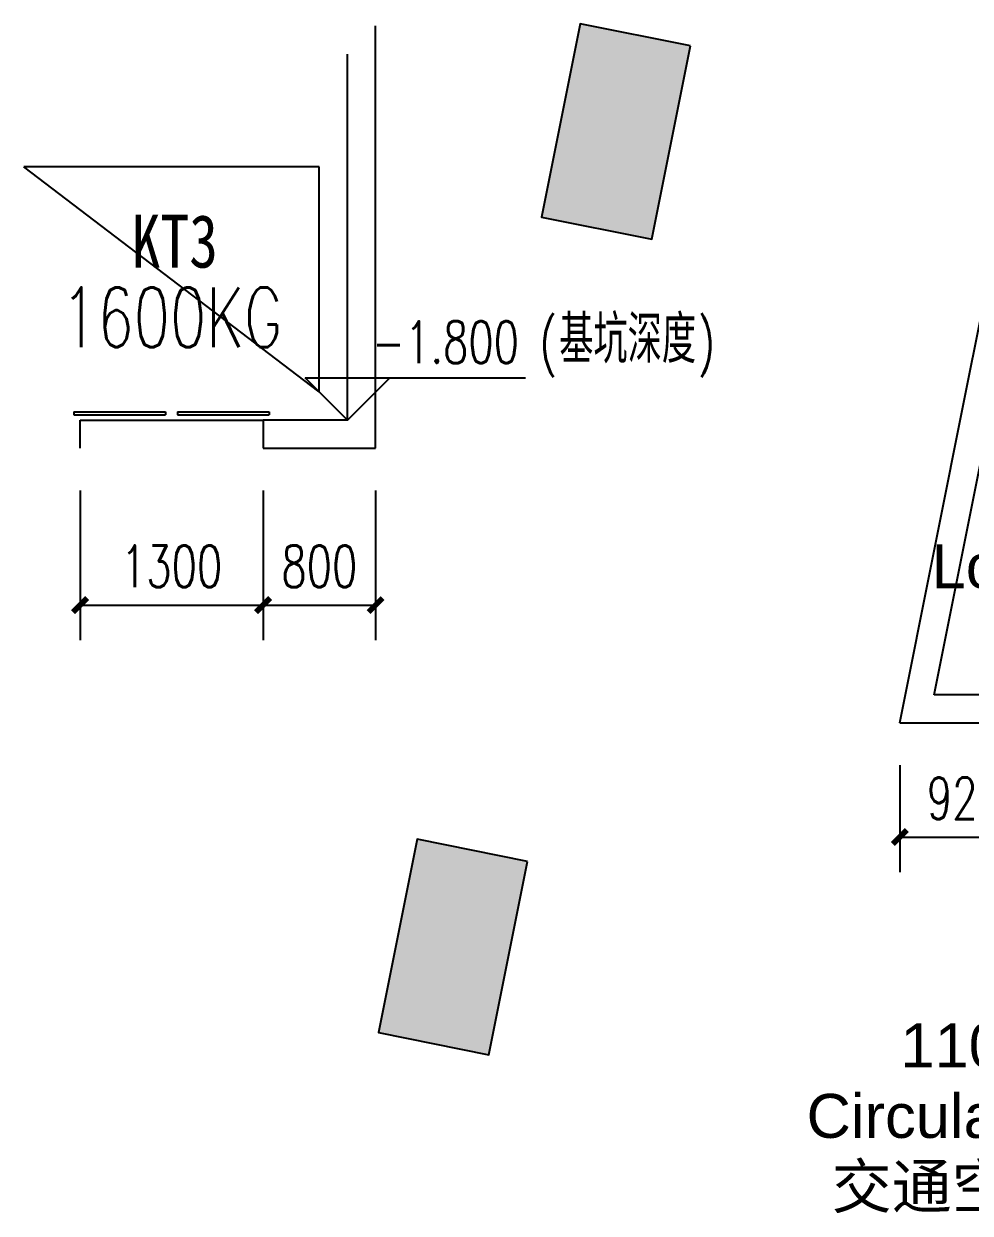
# Model space of a CAD drawing. Header units: inches. Extents: x -97096 to 280004, y -37912 to 97116.
# Drawn here: x 220421 to 227146, y -12975 to -4528 of the extents above; entities that cross this region are included whole.
import ezdxf
from ezdxf.enums import TextEntityAlignment as Align

# ---------------------------------------------------------------- set-up
doc = ezdxf.new("R2010")
doc.units = ezdxf.units.IN
doc.header["$LTSCALE"] = 1000
doc.header["$MEASUREMENT"] = 0
for name, color, linetype in [('A-DETL-NOTE', 1, 'Continuous'), ('COLUMN', 2, 'Continuous'), ('DIM_ELEV', 3, 'Continuous'), ('EVTR', 6, 'Continuous'), ('PUB_DIM', 3, 'Continuous'), ('PUB_HATCH', 253, 'Continuous'), ('PUB_TEXT', 7, 'Continuous'), ('SPACE', 7, 'Continuous'), ('WALL', 2, 'Continuous'), ('WINDOW', 4, 'Continuous')]:
    doc.layers.add(name, color=color, linetype=linetype)
doc.styles.add('510p-01$0$Arial_2', font='arial.ttf', dxfattribs={"height": 6.392964})
doc.styles.add('_TCH_DIM', font='SIMPLEX', dxfattribs={"bigfont": 'GBCBIG'})
doc.styles.add('_TCH_DIM_T3', font='SIMPLEX', dxfattribs={"width": 0.705882, "bigfont": 'GBCBIG'})
doc.styles.add('_TCH_SPACE', font='SIMPLEX', dxfattribs={"bigfont": 'GBCBIG'})
doc.styles.add('DIMHT', font='', dxfattribs={"width": 0.8})
doc.styles.get('DIMHT').set_extended_font_data('SimHei')
doc.dimstyles.new('_TCH_ARCH&&100', dxfattribs={"dimtxt": 297.5, "dimasz": 100, "dimexe": 250, "dimexo": 300, "dimgap": 126.25, "dimtad": 1, "dimdec": 0, "dimzin": 0, "dimdsep": 46, "dimtxsty": '_TCH_DIM_T3', "dimblk": 'ARCHTICK', "dimcen": 0.09, "dimclrt": 7, "dimazin": 2, "dimtfac": 1, "dimtdec": 0, "dimtix": 1, "dimtmove": 2, "dimatfit": 3, "dimfxl": 1, "dimtolj": 1, "dimtzin": 0, "dimarcsym": 0})

# ---------------------------------------------------------------- blocks, each defined once
blk = doc.blocks.new('510p-01$0$material tag')
blk = doc.blocks.new('_ArchTick')
at = {"color": 0, "linetype": 'ByBlock', "const_width": 0.4}
blk.add_lwpolyline([(-0.5, -0.5), (0.5, 0.5)], dxfattribs=at)
blk = doc.blocks.new('*D751')
at = {"layer": 'Defpoints', "color": 0, "transparency": 16777216}
for p in [(226645.1, -9492.9), (227570.7, -9492.9), (227570.7, -10303.6)]:
    blk.add_point(p, dxfattribs=at)
at = {"layer": 'PUB_DIM', "color": 0, "lineweight": -2, "transparency": 16777216}
for p, q in [((226645.1, -9792.9), (226645.1, -10553.6)), ((227570.7, -9792.9), (227570.7, -10553.6)), ((226645.1, -10303.6), (227570.7, -10303.6))]:
    blk.add_line(p, q, dxfattribs=at)
at = {"layer": 'PUB_DIM', "color": 0, "lineweight": -2, "transparency": 16777216, "xscale": 100, "yscale": 100, "zscale": 100, "rotation": 180}
blk.add_blockref('_ArchTick', (226645.1, -10303.6), dxfattribs=at)
at = {"layer": 'PUB_DIM', "color": 0, "lineweight": -2, "transparency": 16777216, "xscale": 100, "yscale": 100, "zscale": 100}
blk.add_blockref('_ArchTick', (227570.7, -10303.6), dxfattribs=at)
at = {"layer": 'PUB_DIM', "color": 7, "transparency": 16777216, "insert": (227107.9, -10028.6), "char_height": 297.5, "attachment_point": 5, "style": '_TCH_DIM_T3'}
blk.add_mtext('\\A1;926', dxfattribs=at)
blk = doc.blocks.new('*D825')
at = {"layer": 'Defpoints', "color": 0, "transparency": 16777216}
for p in [(222120.7, -7542.9), (222920.7, -7542.9), (222920.7, -8656.3)]:
    blk.add_point(p, dxfattribs=at)
at = {"layer": 'PUB_DIM', "color": 0, "lineweight": -2, "transparency": 16777216}
for p, q in [((222120.7, -7842.9), (222120.7, -8906.3)), ((222920.7, -7842.9), (222920.7, -8906.3)), ((222120.7, -8656.3), (222920.7, -8656.3))]:
    blk.add_line(p, q, dxfattribs=at)
at = {"layer": 'PUB_DIM', "color": 0, "lineweight": -2, "transparency": 16777216, "xscale": 100, "yscale": 100, "zscale": 100, "rotation": 180}
blk.add_blockref('_ArchTick', (222120.7, -8656.3), dxfattribs=at)
at = {"layer": 'PUB_DIM', "color": 0, "lineweight": -2, "transparency": 16777216, "xscale": 100, "yscale": 100, "zscale": 100}
blk.add_blockref('_ArchTick', (222920.7, -8656.3), dxfattribs=at)
at = {"layer": 'PUB_DIM', "color": 7, "transparency": 16777216, "insert": (222520.7, -8381.3), "char_height": 297.5, "attachment_point": 5, "style": '_TCH_DIM_T3'}
blk.add_mtext('\\A1;800', dxfattribs=at)
blk = doc.blocks.new('*D826')
at = {"layer": 'Defpoints', "color": 0, "transparency": 16777216}
for p in [(220820.7, -7542.9), (222120.7, -7542.9), (222120.7, -8656.3)]:
    blk.add_point(p, dxfattribs=at)
at = {"layer": 'PUB_DIM', "color": 0, "lineweight": -2, "transparency": 16777216}
for p, q in [((220820.7, -7842.9), (220820.7, -8906.3)), ((222120.7, -7842.9), (222120.7, -8906.3)), ((220820.7, -8656.3), (222120.7, -8656.3))]:
    blk.add_line(p, q, dxfattribs=at)
at = {"layer": 'PUB_DIM', "color": 0, "lineweight": -2, "transparency": 16777216, "xscale": 100, "yscale": 100, "zscale": 100, "rotation": 180}
blk.add_blockref('_ArchTick', (220820.7, -8656.3), dxfattribs=at)
at = {"layer": 'PUB_DIM', "color": 0, "lineweight": -2, "transparency": 16777216, "xscale": 100, "yscale": 100, "zscale": 100}
blk.add_blockref('_ArchTick', (222120.7, -8656.3), dxfattribs=at)
at = {"layer": 'PUB_DIM', "color": 7, "transparency": 16777216, "insert": (221470.7, -8381.3), "char_height": 297.5, "attachment_point": 5, "style": '_TCH_DIM_T3'}
blk.add_mtext('\\A1;1300', dxfattribs=at)
blk = doc.blocks.new('_FZH')
blk.add_lwpolyline([(-0.5, -0.5), (0.5, -0.5), (0.5, 0.5), (-0.5, 0.5)], close=True)
at = {"layer": 'PUB_HATCH'}
blk.add_solid([(-0.5, -0.5), (0.5, -0.5), (-0.5, 0.5), (0.5, 0.5)], dxfattribs=at)
blk = doc.blocks.new('$DORLIB2D$00000127')
at = {"color": 0}
for points in [[(-0.5333, 0.7949), (-0.5333, 0.6904)], [(-0.0333, 0.7949), (-0.5333, 0.7949)], [(-0.0333, 0.7949), (-0.0333, 0.6904)], [(0.5333, 0.7949), (0.0333, 0.7949)], [(0.0333, 0.7949), (0.0333, 0.6904)], [(0.5333, 0.7949), (0.5333, 0.6904)], [(-0.0333, 0.6904), (-0.5333, 0.6904)], [(0.5333, 0.6904), (0.0333, 0.6904)], [(0.5, 0.5), (-0.5, 0.5)]]:
    blk.add_lwpolyline(points, dxfattribs=at)

msp = doc.modelspace()

# ---------------------------------------------------------------- linework, layer by layer
at = {"layer": 'DIM_ELEV'}
for p, q in [((222720.7, -7342.9), (222420.7, -7042.9)), ((222420.7, -7042.9), (223985.7, -7042.9)), ((222720.7, -7342.9), (223020.7, -7042.9))]:
    msp.add_line(p, q, dxfattribs=at)
at = {"layer": 'EVTR'}
for p, q in [((222520.7, -5542.9), (220420.7, -5542.9)), ((222520.7, -7142.9), (220420.7, -5542.9)), ((222520.7, -7142.9), (222520.7, -5542.9))]:
    msp.add_line(p, q, dxfattribs=at)
at = {"layer": 'WALL'}
for p, q in [((222920.7, -7542.9), (222920.7, -4542.9)), ((222720.7, -7342.9), (222720.7, -4742.9)), ((227129, -7073.3), (227489, -5273.3)), ((226645.1, -9492.9), (227129, -7073.3)), ((220820.7, -7542.9), (220820.7, -7342.9)), ((222720.7, -7342.9), (222120.7, -7342.9)), ((222120.7, -7342.9), (222120.7, -7542.9)), ((226889, -9292.9), (227289, -7292.9)), ((222120.7, -7542.9), (222920.7, -7542.9)), ((227570.7, -9292.9), (226889, -9292.9)), ((226645.1, -9492.9), (227570.7, -9492.9))]:
    msp.add_line(p, q, dxfattribs=at)

# ---------------------------------------------------------------- block references
at = {"layer": 'A-DETL-NOTE'}
ref = msp.add_blockref('510p-01$0$material tag', (47693.5, -83712.7), dxfattribs=dict(at, xscale=3.125, yscale=3.125, zscale=3.125))
ref.add_attrib('ROOM_TAG', '111', dxfattribs={"layer": '0', "height": 312.5, "style": '510p-01$0$Arial_2'}).set_placement((228073.1, -7880.5), align=Align.MIDDLE_CENTER)
ref.add_attrib('NAME_ENG', 'Low Voltage', dxfattribs={"layer": '0', "height": 312.5, "style": '510p-01$0$Arial_2'}).set_placement((228073.1, -8380.5), align=Align.MIDDLE_CENTER)
ref.add_attrib('NAME_CN', '弱电井', dxfattribs={"layer": '0', "height": 312.5, "style": '510p-01$0$Arial_2'}).set_placement((228073.1, -8880.5), align=Align.MIDDLE_CENTER)
ref = msp.add_blockref('510p-01$0$material tag', (46634.5, -87616.5), dxfattribs=dict(at, xscale=3.125, yscale=3.125, zscale=3.125))
ref.add_attrib('ROOM_TAG', '110', dxfattribs={"layer": '0', "height": 312.5, "style": '510p-01$0$Arial_2'}).set_placement((227014.1, -11784.3), align=Align.MIDDLE_CENTER)
ref.add_attrib('NAME_ENG', 'Circulation', dxfattribs={"layer": '0', "height": 312.5, "style": '510p-01$0$Arial_2'}).set_placement((227014.1, -12284.3), align=Align.MIDDLE_CENTER)
ref.add_attrib('NAME_CN', '交通空间', dxfattribs={"layer": '0', "height": 312.5, "style": '510p-01$0$Arial_2'}).set_placement((227014.1, -12784.3), align=Align.MIDDLE_CENTER)
at = {"layer": 'COLUMN', "xscale": 799.9999999999968, "yscale": 1399.999999999998, "zscale": 1399.999999999998, "rotation": 168.6900675259799}
for p in [(224629.6, -5292.9), (223471.2, -11084.9)]:
    msp.add_blockref('_FZH', p, dxfattribs=at)
at = {"layer": 'WINDOW', "xscale": 1300, "yscale": -200, "zscale": 1300, "rotation": 180}
msp.add_blockref('$DORLIB2D$00000127', (221470.7, -7442.9), dxfattribs=at)

# ---------------------------------------------------------------- texts
at = {"layer": 'PUB_TEXT', "style": '_TCH_DIM', "width": 0.705882}
for s, p in [('(', (224085.7, -6937.9)), (')', (225208.7, -6937.9)), ('-1.800', (222895.7, -6937.9))]:
    msp.add_text(s, height=297.5, dxfattribs=at).set_placement(p)
at = {"layer": 'PUB_TEXT', "style": '_TCH_DIM'}
msp.add_text('基坑深度', height=337.59, dxfattribs=at).set_placement((224225.7, -6937.9))
at = {"layer": 'SPACE'}
for s, height, style, width, p in [('KT3', 375.53, 'DIMHT', 0.8, (221187.4, -6259.7)), ('1600KG', 425, '_TCH_SPACE', 0.705882, (220687.9, -6825.1))]:
    msp.add_text(s, height=height, dxfattribs=dict(at, style=style, width=width)).set_placement(p)

# ---------------------------------------------------------------- dimensions: what is measured, and where the dimension line sits
at = {"layer": 'PUB_DIM'}
for p1, p2, distance, picture, middle in [((220820.7, -7542.9), (222120.7, -7542.9), -1113.5, '*D826', (221470.7, -8381.3)), ((222120.7, -7542.9), (222920.7, -7542.9), -1113.5, '*D825', (222520.7, -8381.3)), ((226645.1, -9492.9), (227570.7, -9492.9), -810.7, '*D751', (227107.9, -10028.6))]:
    dim = msp.add_aligned_dim(p1=p1, p2=p2, distance=distance, dimstyle='_TCH_ARCH&&100', dxfattribs=at)
    dim.commit()
    dim.dimension.update_dxf_attribs({"geometry": picture, "text_midpoint": middle})

doc.saveas('drawing.dxf')
